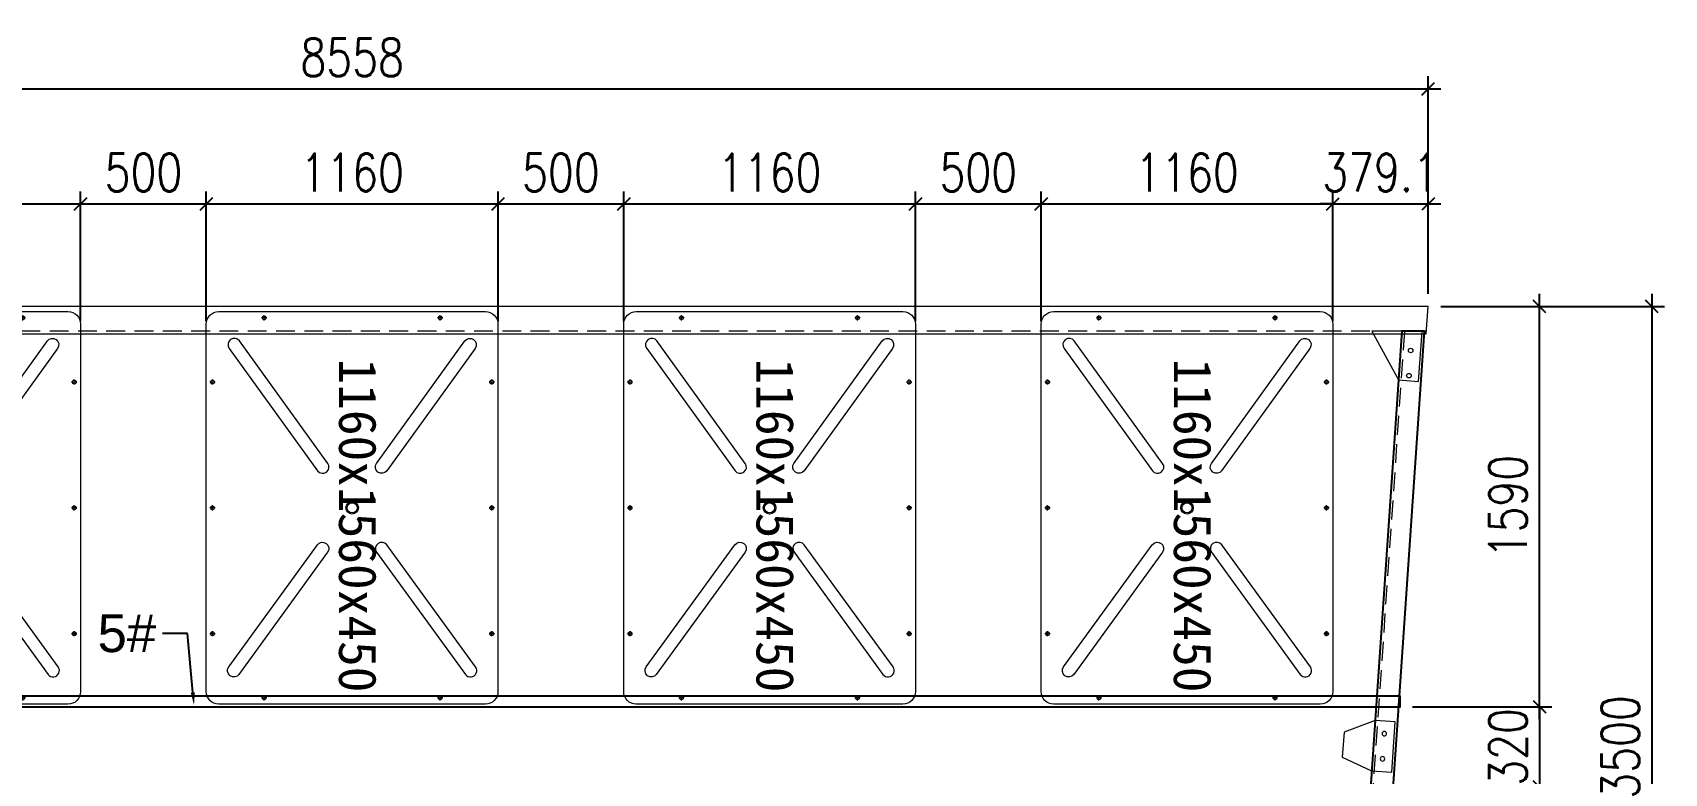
# Model space of a CAD drawing. Header units: millimetres. Extents: x 11827 to 862553, y 15071 to 134256.
# Drawn here: x 779173 to 785662, y 89752 to 92695 of the extents above; entities that cross this region are included whole.
import ezdxf
from ezdxf import colors
from ezdxf.entities.mleader import LeaderData, LeaderLine
from ezdxf.math import Vec2, Vec3

# ---------------------------------------------------------------- set-up
doc = ezdxf.new("R2010")
doc.units = ezdxf.units.MM
doc.linetypes.add('CENTER', pattern=[2, 1.25, -0.25, 0.25, -0.25])
doc.linetypes.add('HIDDEN', pattern=[0.375, 0.25, -0.125])
for name, color, linetype, lineweight in [('加强板', 140, 'Continuous', 18), ('文本', 3, 'Continuous', 13), ('浮箱', 160, 'Continuous', 20), ('虚线', 8, 'Continuous', 0), ('铝主梁', 3, 'Continuous', 9)]:
    doc.layers.add(name, color=color, linetype=linetype, lineweight=lineweight)
for name, color, linetype in [('卡槽', 242, 'Continuous'), ('标注', 9, 'Continuous'), ('连接端梁', 130, 'Continuous')]:
    doc.layers.add(name, color=color, linetype=linetype)
doc.styles.add('Arial', font='')
doc.styles.add('HZTXT', font='txtw.shx', dxfattribs={"width": 0.8, "bigfont": 'hztxtw.shx'})
doc.styles.get("Standard").update_dxf_attribs({"font": 'arial.ttf'})
doc.styles.get('Arial').set_extended_font_data('STXihei')
doc.dimstyles.new('DIM-50', dxfattribs={"dimscale": 50, "dimtxt": 3, "dimasz": 1, "dimexe": 1, "dimexo": 1, "dimgap": 1, "dimtad": 1, "dimdec": 1, "dimdsep": 46, "dimtxsty": 'HZTXT', "dimblk": 'OBLIQUE', "dimblk1": 'ARCHTICK', "dimblk2": 'OBLIQUE', "dimcen": 0, "dimdle": 1, "dimclrd": 9, "dimclre": 9, "dimclrt": 2, "dimadec": 1, "dimazin": 0, "dimtfac": 1, "dimtdec": 1, "dimtix": 1, "dimtmove": 2, "dimatfit": 3, "dimldrblk": 'OBLIQUE', "dimfxl": 15, "dimtolj": 1, "dimtzin": 0, "dimarcsym": 1})

# ---------------------------------------------------------------- blocks, each defined once
blk = doc.blocks.new('_Oblique')
at = {"color": 0, "linetype": 'ByBlock', "lineweight": -2}
blk.add_line((-0.5, -0.5), (0.5, 0.5), dxfattribs=at)
blk = doc.blocks.new('*D311')
at = {"layer": 'Defpoints', "color": 0, "transparency": 16777216}
for p in [(784723.2, 92471.6), (776165.1, 91607), (784723.2, 91607)]:
    blk.add_point(p, dxfattribs=at)
at = {"layer": '标注', "color": 9, "lineweight": -2, "transparency": 16777216}
for p, q in [((776115.1, 92471.6), (784773.2, 92471.6)), ((776165.1, 91657), (776165.1, 92521.6)), ((784723.2, 91657), (784723.2, 92521.6))]:
    blk.add_line(p, q, dxfattribs=at)
at = {"layer": '标注', "color": 9, "lineweight": -2, "transparency": 16777216, "xscale": 50, "yscale": 50, "zscale": 50, "rotation": 180}
blk.add_blockref('_Oblique', (776165.1, 92471.6), dxfattribs=at)
at = {"layer": '标注', "color": 9, "lineweight": -2, "transparency": 16777216, "xscale": 50, "yscale": 50, "zscale": 50}
blk.add_blockref('_Oblique', (784723.2, 92471.6), dxfattribs=at)
at = {"layer": '标注', "color": 2, "transparency": 16777216, "insert": (780444.1, 92596.6), "char_height": 150, "attachment_point": 5, "style": 'HZTXT'}
blk.add_mtext('\\A1;8558', dxfattribs=at)
blk = doc.blocks.new('_ArchTick')
at = {"color": 0, "linetype": 'ByBlock', "lineweight": 100, "const_width": 0.15}
blk.add_lwpolyline([(-0.5, -0.5), (0.5, 0.5)], dxfattribs=at)
blk = doc.blocks.new('*D321')
at = {"layer": 'Defpoints', "color": 0, "transparency": 16777216}
for p in [(779364.1, 92014.4), (778204.1, 91499), (779364.1, 91499)]:
    blk.add_point(p, dxfattribs=at)
at = {"layer": '标注', "color": 9, "lineweight": -2, "transparency": 16777216}
for p, q in [((778154.1, 92014.4), (779414.1, 92014.4)), ((778204.1, 91549), (778204.1, 92064.4)), ((779364.1, 91549), (779364.1, 92064.4))]:
    blk.add_line(p, q, dxfattribs=at)
at = {"layer": '标注', "color": 9, "lineweight": -2, "transparency": 16777216, "xscale": 50, "yscale": 50, "zscale": 50, "rotation": 180}
blk.add_blockref('_Oblique', (778204.1, 92014.4), dxfattribs=at)
at = {"layer": '标注', "color": 9, "lineweight": -2, "transparency": 16777216, "xscale": 50, "yscale": 50, "zscale": 50}
blk.add_blockref('_Oblique', (779364.1, 92014.4), dxfattribs=at)
at = {"layer": '标注', "color": 2, "transparency": 16777216, "insert": (778784.1, 92139.4), "char_height": 150, "attachment_point": 5, "style": 'HZTXT'}
blk.add_mtext('\\A1;1160', dxfattribs=at)
blk = doc.blocks.new('*D322')
at = {"layer": 'Defpoints', "color": 0, "transparency": 16777216}
for p in [(782684.1, 92014.4), (781524.1, 91499), (782684.1, 91499)]:
    blk.add_point(p, dxfattribs=at)
at = {"layer": '标注', "color": 9, "lineweight": -2, "transparency": 16777216}
for p, q in [((781474.1, 92014.4), (782734.1, 92014.4)), ((781524.1, 91549), (781524.1, 92064.4)), ((782684.1, 91549), (782684.1, 92064.4))]:
    blk.add_line(p, q, dxfattribs=at)
at = {"layer": '标注', "color": 9, "lineweight": -2, "transparency": 16777216, "xscale": 50, "yscale": 50, "zscale": 50, "rotation": 180}
blk.add_blockref('_Oblique', (781524.1, 92014.4), dxfattribs=at)
at = {"layer": '标注', "color": 9, "lineweight": -2, "transparency": 16777216, "xscale": 50, "yscale": 50, "zscale": 50}
blk.add_blockref('_Oblique', (782684.1, 92014.4), dxfattribs=at)
at = {"layer": '标注', "color": 2, "transparency": 16777216, "insert": (782104.1, 92139.4), "char_height": 150, "attachment_point": 5, "style": 'HZTXT'}
blk.add_mtext('\\A1;1160', dxfattribs=at)
blk = doc.blocks.new('*D323')
at = {"layer": 'Defpoints', "color": 0, "transparency": 16777216}
for p in [(783184.1, 92014.4), (782684.1, 91499, 0), (783184.1, 91499, 0)]:
    blk.add_point(p, dxfattribs=at)
at = {"layer": '标注', "color": 9, "lineweight": -2, "transparency": 16777216}
for p, q in [((782634.1, 92014.4), (783234.1, 92014.4)), ((782684.1, 91549), (782684.1, 92064.4)), ((783184.1, 91549), (783184.1, 92064.4))]:
    blk.add_line(p, q, dxfattribs=at)
at = {"layer": '标注', "color": 9, "lineweight": -2, "transparency": 16777216, "xscale": 50, "yscale": 50, "zscale": 50, "rotation": 180}
blk.add_blockref('_Oblique', (782684.1, 92014.4), dxfattribs=at)
at = {"layer": '标注', "color": 9, "lineweight": -2, "transparency": 16777216, "xscale": 50, "yscale": 50, "zscale": 50}
blk.add_blockref('_Oblique', (783184.1, 92014.4), dxfattribs=at)
at = {"layer": '标注', "color": 2, "transparency": 16777216, "insert": (782934.1, 92139.4), "char_height": 150, "attachment_point": 5, "style": 'HZTXT'}
blk.add_mtext('\\A1;500', dxfattribs=at)
blk = doc.blocks.new('*D324')
at = {"layer": 'Defpoints', "color": 0, "transparency": 16777216}
for p in [(784344.1, 92014.4), (783184.1, 91499), (784344.1, 91499)]:
    blk.add_point(p, dxfattribs=at)
at = {"layer": '标注', "color": 9, "lineweight": -2, "transparency": 16777216}
for p, q in [((783134.1, 92014.4), (784394.1, 92014.4)), ((783184.1, 91549), (783184.1, 92064.4)), ((784344.1, 91549), (784344.1, 92064.4))]:
    blk.add_line(p, q, dxfattribs=at)
at = {"layer": '标注', "color": 9, "lineweight": -2, "transparency": 16777216, "xscale": 50, "yscale": 50, "zscale": 50, "rotation": 180}
blk.add_blockref('_Oblique', (783184.1, 92014.4), dxfattribs=at)
at = {"layer": '标注', "color": 9, "lineweight": -2, "transparency": 16777216, "xscale": 50, "yscale": 50, "zscale": 50}
blk.add_blockref('_Oblique', (784344.1, 92014.4), dxfattribs=at)
at = {"layer": '标注', "color": 2, "transparency": 16777216, "insert": (783764.1, 92139.4), "char_height": 150, "attachment_point": 5, "style": 'HZTXT'}
blk.add_mtext('\\A1;1160', dxfattribs=at)
blk = doc.blocks.new('*D325')
at = {"layer": 'Defpoints', "color": 0, "transparency": 16777216}
for p in [(784723.2, 92014.4), (784723.2, 91607), (784344.1, 91499, 0)]:
    blk.add_point(p, dxfattribs=at)
at = {"layer": '标注', "color": 9, "lineweight": -2, "transparency": 16777216}
for p, q in [((784344.1, 92014.4), (784294.1, 92014.4)), ((784344.1, 91549), (784344.1, 92064.4)), ((784344.1, 92014.4), (784723.2, 92014.4)), ((784723.2, 91657), (784723.2, 92064.4)), ((784723.2, 92014.4), (784773.2, 92014.4))]:
    blk.add_line(p, q, dxfattribs=at)
at = {"layer": '标注', "color": 9, "lineweight": -2, "transparency": 16777216, "xscale": 50, "yscale": 50, "zscale": 50}
blk.add_blockref('_Oblique', (784344.1, 92014.4), dxfattribs=at)
at = {"layer": '标注', "color": 9, "lineweight": -2, "transparency": 16777216, "xscale": 50, "yscale": 50, "zscale": 50, "rotation": 180}
blk.add_blockref('_Oblique', (784723.2, 92014.4), dxfattribs=at)
at = {"layer": '标注', "color": 2, "transparency": 16777216, "insert": (784533.6, 92139.4), "char_height": 150, "attachment_point": 5, "style": 'HZTXT'}
blk.add_mtext('\\A1;379.1', dxfattribs=at)
blk = doc.blocks.new('*D326')
at = {"layer": 'Defpoints', "color": 0, "transparency": 16777216}
for p in [(779864.1, 92014.4), (779364.1, 91499), (779864.1, 91499)]:
    blk.add_point(p, dxfattribs=at)
at = {"layer": '标注', "color": 9, "lineweight": -2, "transparency": 16777216}
for p, q in [((779314.1, 92014.4), (779914.1, 92014.4)), ((779364.1, 91549), (779364.1, 92064.4)), ((779864.1, 91549), (779864.1, 92064.4))]:
    blk.add_line(p, q, dxfattribs=at)
at = {"layer": '标注', "color": 9, "lineweight": -2, "transparency": 16777216, "xscale": 50, "yscale": 50, "zscale": 50, "rotation": 180}
blk.add_blockref('_Oblique', (779364.1, 92014.4), dxfattribs=at)
at = {"layer": '标注', "color": 9, "lineweight": -2, "transparency": 16777216, "xscale": 50, "yscale": 50, "zscale": 50}
blk.add_blockref('_Oblique', (779864.1, 92014.4), dxfattribs=at)
at = {"layer": '标注', "color": 2, "transparency": 16777216, "insert": (779614.1, 92139.4), "char_height": 150, "attachment_point": 5, "style": 'HZTXT'}
blk.add_mtext('\\A1;500', dxfattribs=at)
blk = doc.blocks.new('*D327')
at = {"layer": 'Defpoints', "color": 0, "transparency": 16777216}
for p in [(781024.1, 92014.4), (779864.1, 91499), (781024.1, 91499)]:
    blk.add_point(p, dxfattribs=at)
at = {"layer": '标注', "color": 9, "lineweight": -2, "transparency": 16777216}
for p, q in [((779814.1, 92014.4), (781074.1, 92014.4)), ((779864.1, 91549), (779864.1, 92064.4)), ((781024.1, 91549), (781024.1, 92064.4))]:
    blk.add_line(p, q, dxfattribs=at)
at = {"layer": '标注', "color": 9, "lineweight": -2, "transparency": 16777216, "xscale": 50, "yscale": 50, "zscale": 50, "rotation": 180}
blk.add_blockref('_Oblique', (779864.1, 92014.4), dxfattribs=at)
at = {"layer": '标注', "color": 9, "lineweight": -2, "transparency": 16777216, "xscale": 50, "yscale": 50, "zscale": 50}
blk.add_blockref('_Oblique', (781024.1, 92014.4), dxfattribs=at)
at = {"layer": '标注', "color": 2, "transparency": 16777216, "insert": (780444.1, 92139.4), "char_height": 150, "attachment_point": 5, "style": 'HZTXT'}
blk.add_mtext('\\A1;1160', dxfattribs=at)
blk = doc.blocks.new('*D328')
at = {"layer": 'Defpoints', "color": 0, "transparency": 16777216}
for p in [(781524.1, 92014.4), (781024.1, 91499), (781524.1, 91499)]:
    blk.add_point(p, dxfattribs=at)
at = {"layer": '标注', "color": 9, "lineweight": -2, "transparency": 16777216}
for p, q in [((780974.1, 92014.4), (781574.1, 92014.4)), ((781024.1, 91549), (781024.1, 92064.4)), ((781524.1, 91549), (781524.1, 92064.4))]:
    blk.add_line(p, q, dxfattribs=at)
at = {"layer": '标注', "color": 9, "lineweight": -2, "transparency": 16777216, "xscale": 50, "yscale": 50, "zscale": 50, "rotation": 180}
blk.add_blockref('_Oblique', (781024.1, 92014.4), dxfattribs=at)
at = {"layer": '标注', "color": 9, "lineweight": -2, "transparency": 16777216, "xscale": 50, "yscale": 50, "zscale": 50}
blk.add_blockref('_Oblique', (781524.1, 92014.4), dxfattribs=at)
at = {"layer": '标注', "color": 2, "transparency": 16777216, "insert": (781274.1, 92139.4), "char_height": 150, "attachment_point": 5, "style": 'HZTXT'}
blk.add_mtext('\\A1;500', dxfattribs=at)
blk = doc.blocks.new('*D329')
at = {"layer": 'Defpoints', "color": 0, "transparency": 16777216}
for p in [(784723.2, 91607, 0), (784482, 88107, 0), (785612.4, 88107)]:
    blk.add_point(p, dxfattribs=at)
at = {"layer": '标注', "color": 9, "lineweight": -2, "transparency": 16777216}
for p, q in [((785612.4, 91657), (785612.4, 88057)), ((784773.2, 91607), (785662.4, 91607)), ((784532, 88107), (785662.4, 88107))]:
    blk.add_line(p, q, dxfattribs=at)
at = {"layer": '标注', "color": 9, "lineweight": -2, "transparency": 16777216, "xscale": 50, "yscale": 50, "zscale": 50}
for p, rotation in [((785612.4, 91607), 90), ((785612.4, 88107), 270)]:
    blk.add_blockref('_Oblique', p, dxfattribs=dict(at, rotation=rotation))
at = {"layer": '标注', "color": 2, "transparency": 16777216, "insert": (785487.4, 89857), "char_height": 150, "attachment_point": 5, "rotation": 90, "style": 'HZTXT'}
blk.add_mtext('\\A1;3500', dxfattribs=at)
blk = doc.blocks.new('*D330')
at = {"layer": 'Defpoints', "color": 0, "transparency": 16777216}
for p in [(784611.2, 90017), (784587.9, 89697.1, 0), (785165.4, 89697.1)]:
    blk.add_point(p, dxfattribs=at)
at = {"layer": '标注', "color": 9, "lineweight": -2, "transparency": 16777216}
for p, q in [((785165.4, 90017), (785165.4, 90067)), ((784661.2, 90017), (785215.4, 90017)), ((785165.4, 90017), (785165.4, 89697.1)), ((784637.9, 89697.1), (785215.4, 89697.1)), ((785165.4, 89697.1), (785165.4, 89647.1))]:
    blk.add_line(p, q, dxfattribs=at)
at = {"layer": '标注', "color": 9, "lineweight": -2, "transparency": 16777216, "xscale": 50, "yscale": 50, "zscale": 50}
for p, rotation in [((785165.4, 90017), 270), ((785165.4, 89697.1), 90)]:
    blk.add_blockref('_Oblique', p, dxfattribs=dict(at, rotation=rotation))
at = {"layer": '标注', "color": 2, "transparency": 16777216, "insert": (785040.4, 89857), "char_height": 150, "attachment_point": 5, "rotation": 90, "style": 'HZTXT'}
blk.add_mtext('\\A1;320', dxfattribs=at)
blk = doc.blocks.new('*D331')
at = {"layer": 'Defpoints', "color": 0, "transparency": 16777216}
for p in [(784723.2, 91607), (785165.4, 91607), (784611.2, 90017, 0)]:
    blk.add_point(p, dxfattribs=at)
at = {"layer": '标注', "color": 9, "lineweight": -2, "transparency": 16777216}
for p, q in [((785165.4, 89967), (785165.4, 91657)), ((784773.2, 91607), (785215.4, 91607)), ((784661.2, 90017), (785215.4, 90017))]:
    blk.add_line(p, q, dxfattribs=at)
at = {"layer": '标注', "color": 9, "lineweight": -2, "transparency": 16777216, "xscale": 50, "yscale": 50, "zscale": 50}
for p, rotation in [((785165.4, 91607), 90), ((785165.4, 90017), 270)]:
    blk.add_blockref('_Oblique', p, dxfattribs=dict(at, rotation=rotation))
at = {"layer": '标注', "color": 2, "transparency": 16777216, "insert": (785040.4, 90812), "char_height": 150, "attachment_point": 5, "rotation": 90, "style": 'HZTXT'}
blk.add_mtext('\\A1;1590', dxfattribs=at)
blk = doc.blocks.new('A$C0D8A069B')
at = {"layer": '加强板'}
blk.add_lwpolyline([(80, -100), (0, -100), (0, 100), (80, 100), (200, 44.9), (200, -55.1), (80, -100)], dxfattribs=at)
for centre in [(40, 50), (40, -50)]:
    blk.add_circle(centre, 9, dxfattribs=at)
blk = doc.blocks.new('*U478')
at = {"layer": '浮箱', "color": 5, "linetype": 'Continuous'}
for p, q in [((-779.9, -530.1), (-779.9, 529.9)), ((-729.9, 579.9), (730.1, 579.9)), ((780.1, 529.9), (780.1, -530.1)), ((730.1, -580.1), (-729.9, -580.1))]:
    blk.add_line(p, q, dxfattribs=at)
at = {"layer": '浮箱', "color": 1, "linetype": 'CENTER', "ltscale": 9.652}
for p, q in [((-489.5, 554.9), (-510.4, 554.9)), ((-499.9, 565.4), (-499.9, 544.5)), ((10.5, 554.9), (-10.4, 554.9)), ((0.1, 565.4), (0.1, 544.5)), ((510.5, 554.9), (489.6, 554.9)), ((500.1, 565.4), (500.1, 544.5)), ((-744.5, 349.9), (-765.4, 349.9)), ((-754.9, 360.4), (-754.9, 339.5)), ((765.5, 349.9), (744.6, 349.9)), ((755.1, 360.4), (755.1, 339.5)), ((-744.5, -350.1), (-765.4, -350.1)), ((-754.9, -339.6), (-754.9, -360.5)), ((765.5, -350.1), (744.6, -350.1)), ((755.1, -339.6), (755.1, -360.5)), ((-489.5, -555.1), (-510.4, -555.1)), ((-499.9, -544.6), (-499.9, -565.5)), ((10.5, -555.1), (-10.4, -555.1)), ((0.1, -544.6), (0.1, -565.5)), ((510.5, -555.1), (489.6, -555.1)), ((500.1, -544.6), (500.1, -565.5))]:
    blk.add_line(p, q, dxfattribs=at)
at = {"layer": '浮箱', "linetype": 'Continuous'}
for p, q in [((601, 580), (601, 579.9)), ((605.8, 579.9), (605.8, 580)), ((605.9, 579.9), (605.9, 580)), ((606.1, 579.9), (606.1, 580)), ((606.7, 580), (606.7, 579.9)), ((606.7, 580), (606.7, 579.9)), ((607.1, 580), (607.1, 579.9)), ((612.5, 579.9), (612.5, 580.1)), ((-779.9, 412.4), (-780.1, 412.4)), ((-780, 407), (-779.9, 407)), ((-780, 406.6), (-779.9, 406.6)), ((-780, 406.6), (-779.9, 406.6)), ((-779.9, 405.9), (-780, 405.9)), ((-779.9, 405.7), (-780, 405.7)), ((-779.9, 405.7), (-780, 405.7)), ((-780, 400.9), (-779.9, 400.9))]:
    blk.add_line(p, q, dxfattribs=at)
at = {"layer": '浮箱', "color": 5, "linetype": 'Continuous'}
for points in [[(-663, 448.2, -1), (-633.7, 488.7), (-147.4, 137.3, -0.999989), (-176.7, 96.8), (-663, 448.2)], [(661.6, 450.5, 1), (632.2, 490.9), (147.1, 137.8, 0.999989), (176.5, 97.4), (661.6, 450.5)], [(-663, -448.3, 1), (-633.7, -488.8), (-147.4, -137.5, 0.999989), (-176.7, -96.9), (-663, -448.3)], [(661.6, -450.6, -1), (632.2, -491), (147.1, -138, -0.999989), (176.5, -97.5), (661.6, -450.6)]]:
    blk.add_lwpolyline(points, format="xyb", dxfattribs=at)
blk.add_lwpolyline([(14.8, 20.2), (14.8, 20.2)], dxfattribs=at)
at = {"layer": '浮箱', "color": 9, "linetype": 'Continuous'}
for centre in [(-499.9, 554.9), (0.1, 554.9), (500.1, 554.9), (-754.9, 349.9), (755.1, 349.9), (-754.9, -350.1), (755.1, -350.1), (-499.9, -555.1), (0.1, -555.1), (500.1, -555.1)]:
    blk.add_circle(centre, 7.5, dxfattribs=at)
at = {"layer": '浮箱', "color": 5, "linetype": 'Continuous'}
for radius in [25, 20]:
    blk.add_circle((0.1, -0.1), radius, dxfattribs=at)
at = {"layer": '浮箱', "color": 5, "linetype": 'Continuous', "extrusion": (0, 0, -1)}
for centre, start, end in [((729.9, 529.9), 0, 90), ((-730.1, 529.9), 90, 180), ((729.9, -530.1), 270, 0), ((-730.1, -530.1), 180, 270)]:
    blk.add_arc(centre, 50, start, end, dxfattribs=at)
blk = doc.blocks.new('*U477')
at = {"color": 0, "linetype": 'ByBlock', "lineweight": -2, "transparency": 16777216}
blk.add_blockref('*U478', (0, 0), dxfattribs=at)
blk = doc.blocks.new('*U468')
at = {"layer": '浮箱', "color": 5, "linetype": 'Continuous'}
for p, q in [((-779.9, -530.1), (-779.9, 529.9)), ((-729.9, 579.9), (730.1, 579.9)), ((780.1, 529.9), (780.1, -530.1)), ((730.1, -580.1), (-729.9, -580.1))]:
    blk.add_line(p, q, dxfattribs=at)
at = {"layer": '浮箱', "color": 1, "linetype": 'CENTER', "ltscale": 9.652}
for p, q in [((-489.5, 554.9), (-510.4, 554.9)), ((-499.9, 565.4), (-499.9, 544.5)), ((10.5, 554.9), (-10.4, 554.9)), ((0.1, 565.4), (0.1, 544.5)), ((510.5, 554.9), (489.6, 554.9)), ((500.1, 565.4), (500.1, 544.5)), ((-744.5, 349.9), (-765.4, 349.9)), ((-754.9, 360.4), (-754.9, 339.5)), ((765.5, 349.9), (744.6, 349.9)), ((755.1, 360.4), (755.1, 339.5)), ((-744.5, -350.1), (-765.4, -350.1)), ((-754.9, -339.6), (-754.9, -360.5)), ((765.5, -350.1), (744.6, -350.1)), ((755.1, -339.6), (755.1, -360.5)), ((-489.5, -555.1), (-510.4, -555.1)), ((-499.9, -544.6), (-499.9, -565.5)), ((10.5, -555.1), (-10.4, -555.1)), ((0.1, -544.6), (0.1, -565.5)), ((510.5, -555.1), (489.6, -555.1)), ((500.1, -544.6), (500.1, -565.5))]:
    blk.add_line(p, q, dxfattribs=at)
at = {"layer": '浮箱', "linetype": 'Continuous'}
for p, q in [((601, 580), (601, 579.9)), ((605.8, 579.9), (605.8, 580)), ((605.9, 579.9), (605.9, 580)), ((606.1, 579.9), (606.1, 580)), ((606.7, 580), (606.7, 579.9)), ((606.7, 580), (606.7, 579.9)), ((607.1, 580), (607.1, 579.9)), ((612.5, 579.9), (612.5, 580.1)), ((-779.9, 412.4), (-780.1, 412.4)), ((-780, 407), (-779.9, 407)), ((-780, 406.6), (-779.9, 406.6)), ((-780, 406.6), (-779.9, 406.6)), ((-779.9, 405.9), (-780, 405.9)), ((-779.9, 405.7), (-780, 405.7)), ((-779.9, 405.7), (-780, 405.7)), ((-780, 400.9), (-779.9, 400.9))]:
    blk.add_line(p, q, dxfattribs=at)
at = {"layer": '浮箱', "color": 5, "linetype": 'Continuous'}
for points in [[(-663, 448.2, -1), (-633.7, 488.7), (-147.4, 137.3, -0.999989), (-176.7, 96.8), (-663, 448.2)], [(661.6, 450.5, 1), (632.2, 490.9), (147.1, 137.8, 0.999989), (176.5, 97.4), (661.6, 450.5)], [(-663, -448.3, 1), (-633.7, -488.8), (-147.4, -137.5, 0.999989), (-176.7, -96.9), (-663, -448.3)], [(661.6, -450.6, -1), (632.2, -491), (147.1, -138, -0.999989), (176.5, -97.5), (661.6, -450.6)]]:
    blk.add_lwpolyline(points, format="xyb", dxfattribs=at)
blk.add_lwpolyline([(14.8, 20.2), (14.8, 20.2)], dxfattribs=at)
at = {"layer": '浮箱', "color": 9, "linetype": 'Continuous'}
for centre in [(-499.9, 554.9), (0.1, 554.9), (500.1, 554.9), (-754.9, 349.9), (755.1, 349.9), (-754.9, -350.1), (755.1, -350.1), (-499.9, -555.1), (0.1, -555.1), (500.1, -555.1)]:
    blk.add_circle(centre, 7.5, dxfattribs=at)
at = {"layer": '浮箱', "color": 5, "linetype": 'Continuous'}
for radius in [25, 20]:
    blk.add_circle((0.1, -0.1), radius, dxfattribs=at)
at = {"layer": '浮箱', "color": 5, "linetype": 'Continuous', "extrusion": (0, 0, -1)}
for centre, start, end in [((729.9, 529.9), 0, 90), ((-730.1, 529.9), 90, 180), ((729.9, -530.1), 270, 0), ((-730.1, -530.1), 180, 270)]:
    blk.add_arc(centre, 50, start, end, dxfattribs=at)
blk = doc.blocks.new('*U467')
at = {"color": 0, "linetype": 'ByBlock', "lineweight": -2, "transparency": 16777216}
blk.add_blockref('*U468', (0, 0), dxfattribs=at)
blk = doc.blocks.new('*U470')
at = {"layer": '浮箱', "color": 5, "linetype": 'Continuous'}
for p, q in [((-779.9, -530.1), (-779.9, 529.9)), ((-729.9, 579.9), (730.1, 579.9)), ((780.1, 529.9), (780.1, -530.1)), ((730.1, -580.1), (-729.9, -580.1))]:
    blk.add_line(p, q, dxfattribs=at)
at = {"layer": '浮箱', "color": 1, "linetype": 'CENTER', "ltscale": 9.652}
for p, q in [((-489.5, 554.9), (-510.4, 554.9)), ((-499.9, 565.4), (-499.9, 544.5)), ((10.5, 554.9), (-10.4, 554.9)), ((0.1, 565.4), (0.1, 544.5)), ((510.5, 554.9), (489.6, 554.9)), ((500.1, 565.4), (500.1, 544.5)), ((-744.5, 349.9), (-765.4, 349.9)), ((-754.9, 360.4), (-754.9, 339.5)), ((765.5, 349.9), (744.6, 349.9)), ((755.1, 360.4), (755.1, 339.5)), ((-744.5, -350.1), (-765.4, -350.1)), ((-754.9, -339.6), (-754.9, -360.5)), ((765.5, -350.1), (744.6, -350.1)), ((755.1, -339.6), (755.1, -360.5)), ((-489.5, -555.1), (-510.4, -555.1)), ((-499.9, -544.6), (-499.9, -565.5)), ((10.5, -555.1), (-10.4, -555.1)), ((0.1, -544.6), (0.1, -565.5)), ((510.5, -555.1), (489.6, -555.1)), ((500.1, -544.6), (500.1, -565.5))]:
    blk.add_line(p, q, dxfattribs=at)
at = {"layer": '浮箱', "linetype": 'Continuous'}
for p, q in [((601, 580), (601, 579.9)), ((605.8, 579.9), (605.8, 580)), ((605.9, 579.9), (605.9, 580)), ((606.1, 579.9), (606.1, 580)), ((606.7, 580), (606.7, 579.9)), ((606.7, 580), (606.7, 579.9)), ((607.1, 580), (607.1, 579.9)), ((612.5, 579.9), (612.5, 580.1)), ((-779.9, 412.4), (-780.1, 412.4)), ((-780, 407), (-779.9, 407)), ((-780, 406.6), (-779.9, 406.6)), ((-780, 406.6), (-779.9, 406.6)), ((-779.9, 405.9), (-780, 405.9)), ((-779.9, 405.7), (-780, 405.7)), ((-779.9, 405.7), (-780, 405.7)), ((-780, 400.9), (-779.9, 400.9))]:
    blk.add_line(p, q, dxfattribs=at)
at = {"layer": '浮箱', "color": 5, "linetype": 'Continuous'}
for points in [[(-663, 448.2, -1), (-633.7, 488.7), (-147.4, 137.3, -0.999989), (-176.7, 96.8), (-663, 448.2)], [(661.6, 450.5, 1), (632.2, 490.9), (147.1, 137.8, 0.999989), (176.5, 97.4), (661.6, 450.5)], [(-663, -448.3, 1), (-633.7, -488.8), (-147.4, -137.5, 0.999989), (-176.7, -96.9), (-663, -448.3)], [(661.6, -450.6, -1), (632.2, -491), (147.1, -138, -0.999989), (176.5, -97.5), (661.6, -450.6)]]:
    blk.add_lwpolyline(points, format="xyb", dxfattribs=at)
blk.add_lwpolyline([(14.8, 20.2), (14.8, 20.2)], dxfattribs=at)
at = {"layer": '浮箱', "color": 9, "linetype": 'Continuous'}
for centre in [(-499.9, 554.9), (0.1, 554.9), (500.1, 554.9), (-754.9, 349.9), (755.1, 349.9), (-754.9, -350.1), (755.1, -350.1), (-499.9, -555.1), (0.1, -555.1), (500.1, -555.1)]:
    blk.add_circle(centre, 7.5, dxfattribs=at)
at = {"layer": '浮箱', "color": 5, "linetype": 'Continuous'}
for radius in [25, 20]:
    blk.add_circle((0.1, -0.1), radius, dxfattribs=at)
at = {"layer": '浮箱', "color": 5, "linetype": 'Continuous', "extrusion": (0, 0, -1)}
for centre, start, end in [((729.9, 529.9), 0, 90), ((-730.1, 529.9), 90, 180), ((729.9, -530.1), 270, 0), ((-730.1, -530.1), 180, 270)]:
    blk.add_arc(centre, 50, start, end, dxfattribs=at)
blk = doc.blocks.new('*U469')
at = {"color": 0, "linetype": 'ByBlock', "lineweight": -2, "transparency": 16777216}
blk.add_blockref('*U470', (0, 0), dxfattribs=at)
blk = doc.blocks.new('*U472')
at = {"layer": '浮箱', "color": 5, "linetype": 'Continuous'}
for p, q in [((-779.9, -530.1), (-779.9, 529.9)), ((-729.9, 579.9), (730.1, 579.9)), ((780.1, 529.9), (780.1, -530.1)), ((730.1, -580.1), (-729.9, -580.1))]:
    blk.add_line(p, q, dxfattribs=at)
at = {"layer": '浮箱', "color": 1, "linetype": 'CENTER', "ltscale": 9.652}
for p, q in [((-489.5, 554.9), (-510.4, 554.9)), ((-499.9, 565.4), (-499.9, 544.5)), ((10.5, 554.9), (-10.4, 554.9)), ((0.1, 565.4), (0.1, 544.5)), ((510.5, 554.9), (489.6, 554.9)), ((500.1, 565.4), (500.1, 544.5)), ((-744.5, 349.9), (-765.4, 349.9)), ((-754.9, 360.4), (-754.9, 339.5)), ((765.5, 349.9), (744.6, 349.9)), ((755.1, 360.4), (755.1, 339.5)), ((-744.5, -350.1), (-765.4, -350.1)), ((-754.9, -339.6), (-754.9, -360.5)), ((765.5, -350.1), (744.6, -350.1)), ((755.1, -339.6), (755.1, -360.5)), ((-489.5, -555.1), (-510.4, -555.1)), ((-499.9, -544.6), (-499.9, -565.5)), ((10.5, -555.1), (-10.4, -555.1)), ((0.1, -544.6), (0.1, -565.5)), ((510.5, -555.1), (489.6, -555.1)), ((500.1, -544.6), (500.1, -565.5))]:
    blk.add_line(p, q, dxfattribs=at)
at = {"layer": '浮箱', "linetype": 'Continuous'}
for p, q in [((601, 580), (601, 579.9)), ((605.8, 579.9), (605.8, 580)), ((605.9, 579.9), (605.9, 580)), ((606.1, 579.9), (606.1, 580)), ((606.7, 580), (606.7, 579.9)), ((606.7, 580), (606.7, 579.9)), ((607.1, 580), (607.1, 579.9)), ((612.5, 579.9), (612.5, 580.1)), ((-779.9, 412.4), (-780.1, 412.4)), ((-780, 407), (-779.9, 407)), ((-780, 406.6), (-779.9, 406.6)), ((-780, 406.6), (-779.9, 406.6)), ((-779.9, 405.9), (-780, 405.9)), ((-779.9, 405.7), (-780, 405.7)), ((-779.9, 405.7), (-780, 405.7)), ((-780, 400.9), (-779.9, 400.9))]:
    blk.add_line(p, q, dxfattribs=at)
at = {"layer": '浮箱', "color": 5, "linetype": 'Continuous'}
for points in [[(-663, 448.2, -1), (-633.7, 488.7), (-147.4, 137.3, -0.999989), (-176.7, 96.8), (-663, 448.2)], [(661.6, 450.5, 1), (632.2, 490.9), (147.1, 137.8, 0.999989), (176.5, 97.4), (661.6, 450.5)], [(-663, -448.3, 1), (-633.7, -488.8), (-147.4, -137.5, 0.999989), (-176.7, -96.9), (-663, -448.3)], [(661.6, -450.6, -1), (632.2, -491), (147.1, -138, -0.999989), (176.5, -97.5), (661.6, -450.6)]]:
    blk.add_lwpolyline(points, format="xyb", dxfattribs=at)
blk.add_lwpolyline([(14.8, 20.2), (14.8, 20.2)], dxfattribs=at)
at = {"layer": '浮箱', "color": 9, "linetype": 'Continuous'}
for centre in [(-499.9, 554.9), (0.1, 554.9), (500.1, 554.9), (-754.9, 349.9), (755.1, 349.9), (-754.9, -350.1), (755.1, -350.1), (-499.9, -555.1), (0.1, -555.1), (500.1, -555.1)]:
    blk.add_circle(centre, 7.5, dxfattribs=at)
at = {"layer": '浮箱', "color": 5, "linetype": 'Continuous'}
for radius in [25, 20]:
    blk.add_circle((0.1, -0.1), radius, dxfattribs=at)
at = {"layer": '浮箱', "color": 5, "linetype": 'Continuous', "extrusion": (0, 0, -1)}
for centre, start, end in [((729.9, 529.9), 0, 90), ((-730.1, 529.9), 90, 180), ((729.9, -530.1), 270, 0), ((-730.1, -530.1), 180, 270)]:
    blk.add_arc(centre, 50, start, end, dxfattribs=at)
blk = doc.blocks.new('*U471')
at = {"color": 0, "linetype": 'ByBlock', "lineweight": -2, "transparency": 16777216}
blk.add_blockref('*U472', (0, 0), dxfattribs=at)
blk = doc.blocks.new('gfjkk')
at = {"layer": '加强板', "color": 5, "elevation": 0}
blk.add_lwpolyline([(751407.9, 91509), (751207.9, 91509), (751314.4, 91315), (751394.2, 91309.5)], close=True, dxfattribs=at)
at = {"layer": '加强板', "color": 5}
for centre in [(751362.5, 91432, 0), (751355.7, 91332.2, 0)]:
    blk.add_circle(centre, 9, dxfattribs=at)
at = {"layer": '卡槽', "color": 22, "ltscale": 5000, "elevation": 0}
blk.add_lwpolyline([(742990.4, 90059), (742990.4, 90017), (751320.4, 90017), (751320.4, 90059)], close=True, dxfattribs=at)
at = {"layer": '虚线', "color": 1, "linetype": 'HIDDEN', "ltscale": 300}
for p, q in [((751425.6, 91509, 0), (742881.1, 91509, 0)), ((751337.9, 91509, 0), (751110.2, 88205, 0))]:
    blk.add_line(p, q, dxfattribs=at)
at = {"layer": '连接端梁', "elevation": 0}
blk.add_lwpolyline([(751190.4, 88205), (751418.1, 91509), (751327.9, 91509), (751100.2, 88205)], close=True, dxfattribs=at)
at = {"layer": '铝主梁', "color": 3, "elevation": 0}
for points in [[(742874.3, 91607), (742881.8, 91499), (751424.9, 91499), (751432.3, 91607), (742874.3, 91607)], [(742881.8, 91499), (751424.9, 91499), (751432.3, 91607), (742874.3, 91607)]]:
    blk.add_lwpolyline(points, dxfattribs=at)
at = {"rotation": 270}
for name, p in [('*U477', (745493.3, 90807.1, 0)), ('*U471', (747153.3, 90807.1, 0)), ('*U467', (748813.3, 90807.1, 0)), ('*U469', (750473.3, 90807.1, 0))]:
    blk.add_blockref(name, p, dxfattribs=at)
at = {"xscale": -1, "rotation": 356.0587159667313}
blk.add_blockref('A$C0D8A069B', (751294.2, 89857, 0), dxfattribs=at)
at = {"layer": '文本', "color": 3, "char_height": 150, "width": 649.718, "attachment_point": 3, "rotation": 270, "style": 'Arial'}
for insert in [(747251, 90073.8, 0), (748911, 90073.8, 0), (750571, 90073.8, 0)]:
    blk.add_mtext('\\pxi0.27373;1160x1560x450          ', dxfattribs=dict(at, insert=insert))

msp = doc.modelspace()

# ---------------------------------------------------------------- block references
msp.add_blockref('gfjkk', (33290.82, 0))

# ---------------------------------------------------------------- dimensions: what is measured, and where the dimension line sits
at = {"layer": '标注'}
for base, p1, p2, angle, picture, middle in [((784723.15, 92471.63, 0), (776165.12, 91607.04, 0), (784723.15, 91607.04, 0), 180, '*D311', (780444.14, 92596.63, 0)), ((785612.36, 88107.04), (784723.15, 91607.04, 0), (784482.02, 88107.04, 0), 90, '*D329', (785487.36, 89857.04)), ((785165.4, 91607.04, 0), (784611.24, 90017.02), (784723.15, 91607.04, 0), 90, '*D331', (785040.4, 90812.03, 0)), ((785165.4, 89697.06), (784611.24, 90017.02), (784587.85, 89697.06, 0), 90, '*D330', (785040.4, 89857.04))]:
    dim = msp.add_linear_dim(base=base, p1=p1, p2=p2, angle=angle, dimstyle='DIM-50', dxfattribs=at)
    dim.commit()
    dim.dimension.update_dxf_attribs({"geometry": picture, "text_midpoint": middle})
for base, p1, p2, picture, middle in [((779364.06, 92014.42, 0), (778204.06, 91499.04, 0), (779364.06, 91499.04, 0), '*D321', (778784.06, 92139.42, 0)), ((779864.06, 92014.42, 0), (779364.06, 91499.04, 0), (779864.06, 91499.04, 0), '*D326', (779614.06, 92139.42, 0)), ((781024.06, 92014.42, 0), (779864.06, 91499.04, 0), (781024.06, 91499.04, 0), '*D327', (780444.06, 92139.42, 0)), ((781524.06, 92014.42, 0), (781024.06, 91499.04, 0), (781524.06, 91499.04, 0), '*D328', (781274.06, 92139.42, 0)), ((782684.06, 92014.42, 0), (781524.06, 91499.04, 0), (782684.06, 91499.04, 0), '*D322', (782104.06, 92139.42, 0)), ((783184.06, 92014.42, 0), (782684.06, 91499.04, 0), (783184.06, 91499.04, 0), '*D323', (782934.06, 92139.42, 0)), ((784344.06, 92014.42, 0), (783184.06, 91499.04, 0), (784344.06, 91499.04, 0), '*D324', (783764.06, 92139.42, 0)), ((784723.15, 92014.42, 0), (784344.06, 91499.04, 0), (784723.15, 91607.04, 0), '*D325', (784533.61, 92139.42, 0))]:
    dim = msp.add_linear_dim(base=base, p1=p1, p2=p2, dimstyle='DIM-50', dxfattribs=at)
    dim.commit()
    dim.dimension.update_dxf_attribs({"geometry": picture, "text_midpoint": middle})

# ---------------------------------------------------------------- leaders
at = {"layer": '标注', "color": 6, "linetype": 'ByBlock'}
ml = msp.add_multileader_mtext('Standard', dxfattribs=at)
ml.set_content('5#', color=6)
ml.set_leader_properties()
ml.build(insert=Vec2(0, 0))
ml.multileader.update_dxf_attribs({"dogleg_length": 100, "arrow_head_size": 50})
ctx = ml.context
ctx.base_point, ctx.char_height, ctx.arrow_head_size, ctx.landing_gap_size, ctx.plane_origin = Vec3(779395.82, 90307.61, 0), 150, 50, 35.88, Vec3(780827.36, 88463.96, 0)
notes = []
notes.append((ctx, [(0, (1, 1, 0), (779789.29, 90307.61, 0), (-1, 0), 100, [(0, [(779815.07, 90023.04, 0)], 0, [])])]))
ctx.mtext.insert, ctx.mtext.flow_direction = Vec3(779431.69, 90383.88, 0), 5
for ctx, leaders in notes:
    for number, flags, end, landing, length, lines in leaders:
        leader = LeaderData()
        leader.index, (leader.has_last_leader_line, leader.has_dogleg_vector, leader.attachment_direction) = number, flags
        leader.last_leader_point, leader.dogleg_vector, leader.dogleg_length = Vec3(end), Vec3(landing), length
        for number, points, colour, breaks in lines:
            line = LeaderLine()
            line.index, line.vertices, line.color, line.breaks = number, Vec3.list(points), colors.encode_raw_color(colour), breaks
            leader.lines.append(line)
        ctx.leaders.append(leader)

doc.saveas('drawing.dxf')
